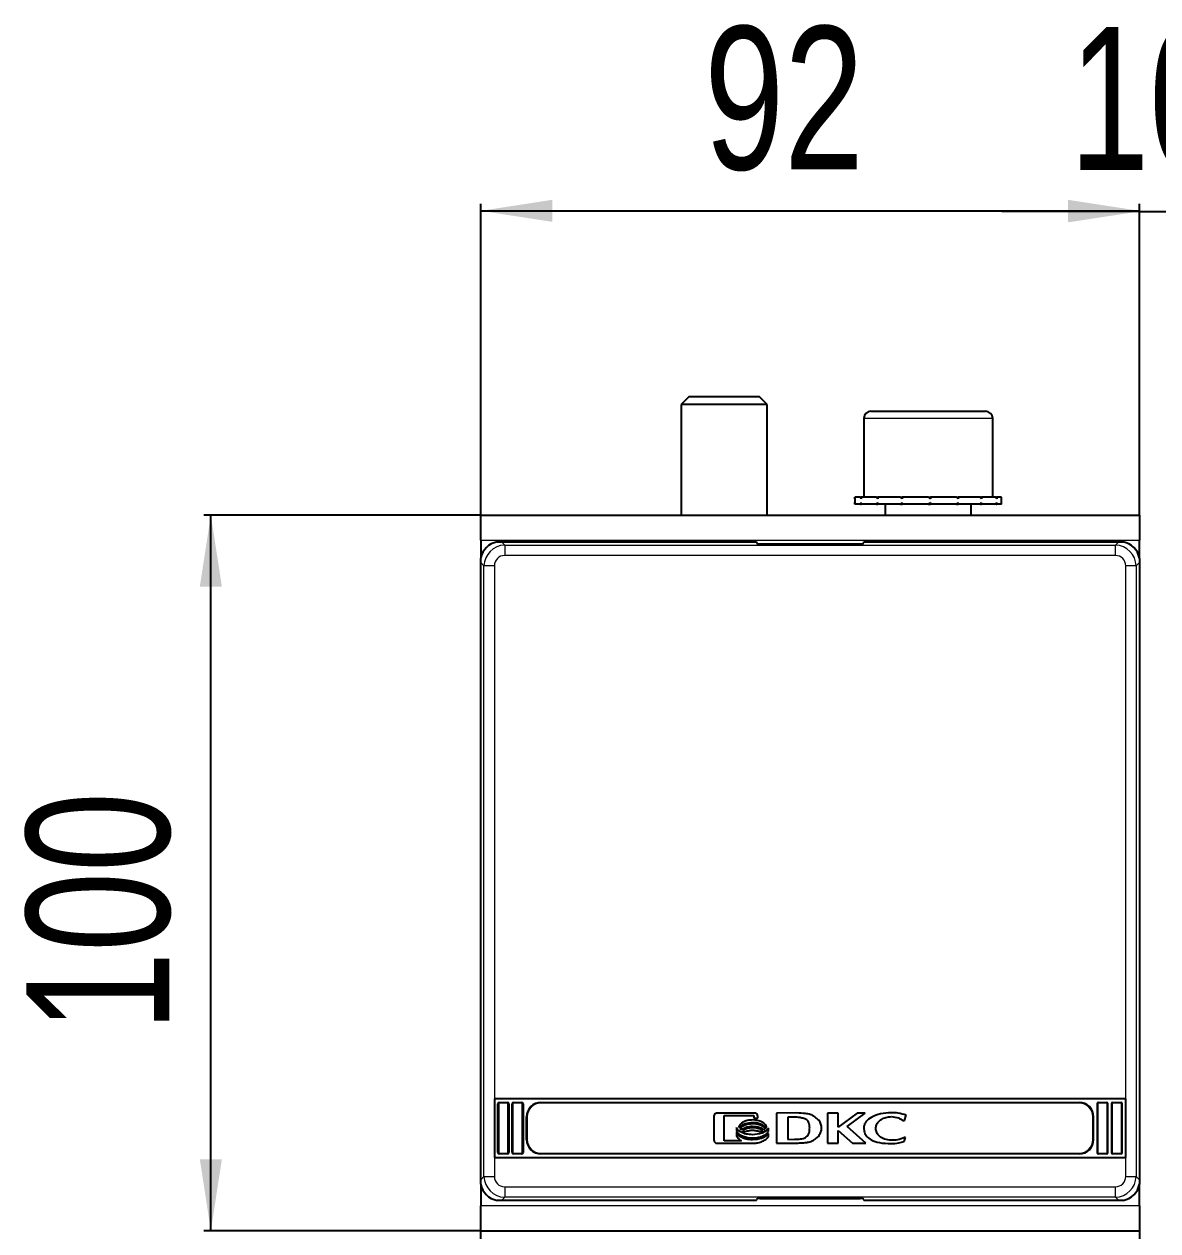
# Model space of a CAD drawing. Header units: millimetres. Extents: x 0 to 788, y 43 to 588.
# Drawn here: x -0.4 to 158, y 389.4 to 558 of the extents above; entities that cross this region are included whole.
import ezdxf

# ---------------------------------------------------------------- set-up
doc = ezdxf.new("R2010")
doc.units = ezdxf.units.MM
doc.layers.add('FORMAT', color=7, linetype='Continuous')
doc.styles.add('SLDTEXTSTYLE0', font='TXT', dxfattribs={"width": 0.75})
doc.dimstyles.new('SLDDIMSTYLE0', dxfattribs={"dimtxt": 20, "dimasz": 10, "dimexe": 0, "dimexo": 0.0625, "dimgap": 5, "dimtad": 2, "dimdec": 1, "dimrnd": 1e-09, "dimzin": 12, "dimdsep": 46, "dimtxsty": 'SLDTEXTSTYLE0', "dimsah": 1, "dimcen": 0.09, "dimadec": 0, "dimazin": 3, "dimtfac": 1, "dimtofl": 0, "dimtmove": 0, "dimatfit": 3, "dimfxl": 0, "dimfrac": 2, "dimtolj": 1, "dimtzin": 12, "dimarcsym": 0})
doc.dimstyles.new('SLDDIMSTYLE1', dxfattribs={"dimtxt": 20, "dimasz": 10, "dimexe": 0, "dimexo": 0.0625, "dimgap": 5, "dimtad": 2, "dimdec": 1, "dimrnd": 1e-09, "dimzin": 12, "dimdsep": 46, "dimtxsty": 'SLDTEXTSTYLE0', "dimsah": 1, "dimcen": 0.09, "dimadec": 0, "dimazin": 3, "dimtfac": 1, "dimtmove": 0, "dimatfit": 0, "dimfxl": 0, "dimfrac": 2, "dimtolj": 1, "dimtzin": 12, "dimarcsym": 0})

# ---------------------------------------------------------------- blocks, each defined once
blk = doc.blocks.new('_D')
at = {"layer": 'FORMAT'}
for p, q in [((63.38, 489.39), (24.69, 489.39)), ((25.69, 389.39), (25.69, 489.39)), ((63.38, 389.39), (24.69, 389.39))]:
    blk.add_line(p, q, dxfattribs=at)
for points in [[(25.69, 489.39), (24.15, 479.39), (27.23, 479.39)], [(25.69, 389.39), (27.23, 399.39), (24.15, 399.39)]]:
    blk.add_solid(points, dxfattribs=at)
at = {"layer": 'FORMAT', "insert": (-0.09, 417.22), "char_height": 20, "attachment_point": 1, "rotation": 90, "style": 'SLDTEXTSTYLE0'}
blk.add_mtext('100', dxfattribs=at)
blk = doc.blocks.new('_D_1')
at = {"layer": 'FORMAT'}
for p, q in [((63.39, 489.4), (63.39, 532.89)), ((155.39, 489.4), (155.39, 532.89)), ((63.39, 531.89), (155.39, 531.89))]:
    blk.add_line(p, q, dxfattribs=at)
for points in [[(63.39, 531.89), (73.39, 530.35), (73.39, 533.43)], [(155.39, 531.89), (145.39, 533.43), (145.39, 530.35)]]:
    blk.add_solid(points, dxfattribs=at)
at = {"layer": 'FORMAT', "insert": (94.61, 557.67), "char_height": 20, "attachment_point": 1, "style": 'SLDTEXTSTYLE0'}
blk.add_mtext('92', dxfattribs=at)
blk = doc.blocks.new('_D_2')
at = {"layer": 'FORMAT'}
for p, q in [((155.39, 489.4), (155.39, 532.81)), ((165.39, 489.4), (165.39, 532.81)), ((155.39, 531.81), (136.16, 531.81)), ((155.39, 531.81), (165.39, 531.81)), ((165.39, 531.81), (184.62, 531.81))]:
    blk.add_line(p, q, dxfattribs=at)
for points in [[(155.39, 531.81), (145.39, 533.34), (145.39, 530.27)], [(165.39, 531.81), (175.39, 530.27), (175.39, 533.34)]]:
    blk.add_solid(points, dxfattribs=at)
at = {"layer": 'FORMAT', "insert": (145.61, 557.59), "char_height": 20, "attachment_point": 1, "style": 'SLDTEXTSTYLE0'}
blk.add_mtext('10', dxfattribs=at)

msp = doc.modelspace()

# ---------------------------------------------------------------- linework, layer by layer
at = {"color": 7, "linetype": 'Continuous', "lineweight": 25}
for p, q in [((92.46, 505.89), (91.39, 504.82)), ((102.31, 505.89), (92.46, 505.89)), ((103.39, 504.82), (102.31, 505.89)), ((91.39, 504.82), (91.39, 489.39)), ((103.39, 504.82), (91.39, 504.82)), ((103.39, 489.39), (103.39, 504.82)), ((116.89, 502.89), (116.89, 491.89)), ((117.89, 503.89), (126.31, 503.89)), ((126.31, 503.89), (133.89, 503.89)), ((134.89, 491.89), (134.89, 502.89)), ((115.64, 491.89), (115.64, 490.89)), ((115.64, 491.89), (115.64, 491.64)), ((116.44, 491.89), (115.64, 491.89)), ((115.64, 491.89), (115.64, 491.89)), ((115.64, 490.89), (115.64, 491.14)), ((116.44, 490.89), (115.64, 490.89)), ((115.64, 490.89), (115.64, 490.89)), ((116.44, 491.89), (116.54, 491.89)), ((116.44, 490.89), (116.54, 490.89)), ((116.54, 491.89), (116.54, 491.64)), ((118.67, 491.89), (116.54, 491.89)), ((116.54, 490.89), (116.54, 491.14)), ((118.67, 490.89), (116.54, 490.89)), ((118.67, 491.89), (118.85, 491.89)), ((118.67, 490.89), (118.85, 490.89)), ((118.85, 491.89), (118.85, 491.64)), ((122.01, 491.89), (118.85, 491.89)), ((118.85, 490.89), (118.85, 491.14)), ((122.01, 490.89), (118.85, 490.89)), ((119.89, 490.89), (119.89, 489.39)), ((122.01, 491.89), (122.24, 491.89)), ((122.01, 490.89), (122.24, 490.89)), ((122.24, 491.89), (122.24, 491.64)), ((125.94, 491.89), (122.24, 491.89)), ((122.24, 490.89), (122.24, 491.14)), ((125.94, 490.89), (122.24, 490.89)), ((125.94, 491.89), (126.11, 491.89)), ((125.94, 491.89), (126.03, 491.89)), ((125.94, 490.89), (126.11, 490.89)), ((126.11, 490.89), (126.19, 490.89)), ((126.15, 491.89), (126.19, 491.89)), ((126.19, 491.89), (126.19, 491.64)), ((129.86, 491.89), (126.19, 491.89)), ((126.19, 490.89), (126.19, 491.14)), ((129.86, 490.89), (126.19, 490.89)), ((129.86, 491.89), (130.09, 491.89)), ((129.86, 490.89), (130.09, 490.89)), ((130.09, 491.89), (130.09, 491.64)), ((133.17, 491.89), (130.09, 491.89)), ((130.09, 490.89), (130.09, 491.14)), ((133.17, 490.89), (130.09, 490.89)), ((131.89, 489.39), (131.89, 490.89)), ((133.17, 491.89), (133.34, 491.89)), ((133.17, 490.89), (133.34, 490.89)), ((133.34, 491.89), (133.34, 491.64)), ((135.38, 491.89), (133.34, 491.89)), ((133.34, 490.89), (133.34, 491.14)), ((135.38, 490.89), (133.34, 490.89)), ((135.38, 491.89), (135.47, 491.89)), ((135.38, 490.89), (135.47, 490.89)), ((135.47, 491.89), (135.47, 491.64)), ((136.14, 491.89), (135.47, 491.89)), ((135.47, 490.89), (135.47, 491.14)), ((136.14, 490.89), (135.47, 490.89)), ((136.14, 490.89), (136.14, 491.89)), ((63.39, 489.39), (155.39, 489.39)), ((63.39, 485.89), (63.39, 489.39)), ((155.39, 489.39), (155.39, 485.89)), ((63.39, 485.89), (63.39, 483.37)), ((65.66, 485.64), (66.28, 485.64)), ((66.28, 485.64), (101.89, 485.64)), ((101.89, 485.64), (101.89, 485.51)), ((116.89, 485.51), (116.89, 485.64)), ((116.89, 485.64), (152.49, 485.64)), ((152.49, 485.64), (153.11, 485.64)), ((155.39, 483.37), (155.39, 485.89)), ((102.39, 485.37), (116.39, 485.37)), ((63.39, 482.74), (63.39, 483.37)), ((63.39, 396.54), (63.39, 482.74)), ((155.39, 483.37), (155.39, 482.74)), ((155.39, 482.74), (155.39, 396.54)), ((153.48, 407.84), (65.29, 407.84)), ((65.29, 407.84), (65.29, 399.64)), ((65.79, 400.34), (65.79, 407.14)), ((65.99, 407.34), (67.09, 407.34)), ((67.29, 407.14), (67.29, 400.34)), ((67.79, 400.34), (67.79, 407.14)), ((67.99, 407.34), (69.09, 407.34)), ((69.29, 407.14), (69.29, 400.34)), ((71.79, 407.34), (146.98, 407.34)), ((149.48, 407.14), (149.48, 400.34)), ((149.68, 407.34), (150.78, 407.34)), ((150.98, 400.34), (150.98, 407.14)), ((151.48, 407.14), (151.48, 400.34)), ((151.68, 407.34), (152.78, 407.34)), ((152.98, 400.34), (152.98, 407.14)), ((153.48, 399.64), (153.48, 407.84)), ((69.79, 402.14), (69.79, 405.34)), ((95.96, 405.4), (95.96, 402.08)), ((101.64, 405.84), (96.39, 405.84)), ((97.37, 401.97), (97.37, 405.51)), ((97.37, 405.51), (101.54, 405.51)), ((101.54, 405.51), (101.54, 405.12)), ((101.54, 405.12), (102.07, 405.12)), ((102.07, 405.12), (102.07, 405.4)), ((107.53, 405.86), (104.7, 405.84)), ((104.7, 405.84), (104.7, 401.64)), ((107.32, 405.28), (106.28, 405.26)), ((106.28, 405.26), (106.28, 402.16)), ((111.81, 405.84), (111.81, 401.64)), ((113.3, 405.84), (111.81, 405.84)), ((113.3, 403.87), (113.3, 405.84)), ((115.97, 405.84), (113.3, 403.87)), ((114.56, 403.98), (117.1, 405.84)), ((117.1, 405.84), (115.97, 405.84)), ((122.37, 404.82), (122.56, 404.82)), ((122.56, 404.82), (122.81, 405.55)), ((148.98, 402.14), (148.98, 405.34)), ((99.11, 403.83), (99.11, 403.38)), ((99.11, 403.11), (99.11, 402.65)), ((103.56, 403.27), (103.56, 403.72)), ((103.56, 402.54), (103.56, 403.01)), ((113.32, 403.41), (115.33, 401.64)), ((113.32, 401.64), (113.32, 403.41)), ((117.16, 401.64), (114.56, 403.98)), ((96.39, 401.64), (101.64, 401.64)), ((99.83, 401.96), (97.37, 401.97)), ((104.7, 401.64), (107.39, 401.65)), ((106.28, 402.16), (107.23, 402.18)), ((107.39, 401.65), (107.4, 401.65)), ((107.4, 401.65), (107.42, 401.65)), ((111.81, 401.64), (113.32, 401.64)), ((115.33, 401.64), (117.16, 401.64)), ((122.55, 401.88), (122.73, 402.42)), ((122.73, 402.42), (122.58, 402.42)), ((65.29, 399.64), (153.48, 399.64)), ((67.09, 400.14), (65.99, 400.14)), ((69.09, 400.14), (67.99, 400.14)), ((146.98, 400.14), (71.79, 400.14)), ((150.78, 400.14), (149.68, 400.14)), ((152.78, 400.14), (151.68, 400.14)), ((63.39, 395.92), (63.39, 396.54)), ((155.39, 396.54), (155.39, 395.92)), ((63.39, 395.92), (63.39, 392.89)), ((155.39, 392.89), (155.39, 395.92)), ((63.39, 389.39), (63.39, 392.89)), ((66.28, 393.64), (65.66, 393.64)), ((101.89, 393.64), (66.28, 393.64)), ((101.89, 393.64), (101.89, 393.78)), ((102.39, 393.91), (116.39, 393.91)), ((116.89, 393.78), (116.89, 393.64)), ((152.49, 393.64), (116.89, 393.64)), ((153.11, 393.64), (152.49, 393.64)), ((155.39, 392.89), (155.39, 389.39)), ((63.39, 385.89), (63.39, 389.39)), ((63.39, 389.39), (155.39, 389.39)), ((155.39, 389.39), (155.39, 385.89))]:
    msp.add_line(p, q, dxfattribs=at)
at = {"color": 8, "linetype": 'Continuous', "lineweight": 18}
for p, q in [((126.36, 502.89), (116.89, 502.89)), ((134.89, 502.89), (126.36, 502.89)), ((63.39, 485.89), (155.39, 485.89)), ((66.28, 485.64), (66.74, 485.19)), ((152.04, 485.19), (152.49, 485.64)), ((66.74, 485.19), (66.74, 483.74)), ((66.74, 485.19), (152.04, 485.19)), ((152.04, 483.74), (152.04, 485.19)), ((63.84, 482.29), (63.39, 482.74)), ((65.29, 482.29), (63.84, 482.29)), ((63.84, 396.99), (63.84, 482.29)), ((65.29, 482.29), (65.29, 407.84)), ((152.04, 483.74), (66.74, 483.74)), ((153.48, 407.84), (153.48, 482.29)), ((154.93, 482.29), (153.48, 482.29)), ((155.39, 482.74), (154.93, 482.29)), ((154.93, 482.29), (154.93, 396.99)), ((65.79, 400.34), (65.79, 407.14)), ((65.79, 407.14), (65.89, 407.14)), ((65.79, 407.14), (65.79, 407.14)), ((65.89, 407.14), (65.89, 400.34)), ((65.99, 407.24), (65.99, 407.34)), ((65.99, 407.34), (67.09, 407.34)), ((65.99, 407.34), (65.99, 407.34)), ((67.09, 407.24), (65.99, 407.24)), ((67.09, 407.24), (67.09, 407.34)), ((67.09, 407.34), (67.09, 407.34)), ((67.19, 400.34), (67.19, 407.14)), ((67.19, 407.14), (67.29, 407.14)), ((67.29, 407.14), (67.29, 400.34)), ((67.29, 407.14), (67.29, 407.14)), ((67.79, 400.34), (67.79, 407.14)), ((67.79, 407.14), (67.89, 407.14)), ((67.79, 407.14), (67.79, 407.14)), ((67.89, 407.14), (67.89, 400.34)), ((67.99, 407.24), (67.99, 407.34)), ((67.99, 407.34), (69.09, 407.34)), ((67.99, 407.34), (67.99, 407.34)), ((69.09, 407.24), (67.99, 407.24)), ((69.09, 407.24), (69.09, 407.34)), ((69.09, 407.34), (69.09, 407.34)), ((69.19, 407.14), (69.29, 407.14)), ((69.19, 400.34), (69.19, 407.14)), ((69.29, 407.14), (69.29, 400.34)), ((69.29, 407.14), (69.29, 407.14)), ((71.79, 407.34), (146.98, 407.34)), ((71.79, 407.24), (71.79, 407.34)), ((71.79, 407.34), (71.79, 407.34)), ((146.98, 407.24), (71.79, 407.24)), ((146.98, 407.34), (146.98, 407.24)), ((146.98, 407.34), (146.98, 407.34)), ((149.49, 407.14), (149.48, 407.14)), ((149.49, 400.34), (149.49, 407.14)), ((149.49, 407.14), (149.59, 407.14)), ((149.59, 407.14), (149.59, 400.34)), ((149.68, 407.34), (150.78, 407.34)), ((149.68, 407.34), (149.68, 407.24)), ((149.68, 407.34), (149.68, 407.34)), ((150.78, 407.24), (149.68, 407.24)), ((150.78, 407.34), (150.78, 407.24)), ((150.78, 407.34), (150.78, 407.34)), ((150.88, 400.34), (150.88, 407.14)), ((150.88, 407.14), (150.98, 407.14)), ((150.98, 407.14), (150.98, 400.34)), ((150.98, 407.14), (150.98, 407.14)), ((151.49, 407.14), (151.48, 407.14)), ((151.49, 400.34), (151.49, 407.14)), ((151.59, 407.14), (151.49, 407.14)), ((151.59, 407.14), (151.59, 400.34)), ((151.68, 407.24), (151.68, 407.34)), ((151.68, 407.34), (152.78, 407.34)), ((151.68, 407.34), (151.68, 407.34)), ((152.78, 407.24), (151.68, 407.24)), ((152.78, 407.24), (152.78, 407.34)), ((152.78, 407.34), (152.78, 407.34)), ((152.88, 400.34), (152.88, 407.14)), ((152.98, 407.14), (152.88, 407.14)), ((152.98, 407.14), (152.98, 400.34)), ((152.98, 407.14), (152.98, 407.14)), ((69.79, 402.14), (69.79, 405.34)), ((69.89, 405.34), (69.79, 405.34)), ((69.79, 405.34), (69.79, 405.34)), ((69.89, 405.34), (69.89, 402.14)), ((148.88, 402.14), (148.88, 405.34)), ((148.98, 405.34), (148.88, 405.34)), ((148.98, 405.34), (148.98, 402.14)), ((148.98, 405.34), (148.98, 405.34)), ((69.89, 402.14), (69.79, 402.14)), ((69.79, 402.14), (69.79, 402.14)), ((148.98, 402.14), (148.88, 402.14)), ((148.98, 402.14), (148.98, 402.14)), ((65.29, 399.64), (65.29, 396.99)), ((65.79, 400.34), (65.89, 400.34)), ((65.79, 400.34), (65.79, 400.34)), ((65.99, 400.24), (67.09, 400.24)), ((65.99, 400.14), (65.99, 400.24)), ((67.09, 400.14), (65.99, 400.14)), ((65.99, 400.14), (65.99, 400.14)), ((67.09, 400.14), (67.09, 400.24)), ((67.09, 400.14), (67.09, 400.14)), ((67.19, 400.34), (67.29, 400.34)), ((67.29, 400.34), (67.29, 400.34)), ((67.79, 400.34), (67.89, 400.34)), ((67.79, 400.34), (67.79, 400.34)), ((67.99, 400.14), (67.99, 400.24)), ((67.99, 400.24), (69.09, 400.24)), ((69.09, 400.14), (67.99, 400.14)), ((67.99, 400.14), (67.99, 400.14)), ((69.09, 400.14), (69.09, 400.24)), ((69.09, 400.14), (69.09, 400.14)), ((69.19, 400.34), (69.29, 400.34)), ((69.29, 400.34), (69.29, 400.34)), ((71.79, 400.24), (71.79, 400.14)), ((71.79, 400.24), (146.98, 400.24)), ((146.98, 400.14), (71.79, 400.14)), ((71.79, 400.14), (71.79, 400.14)), ((146.98, 400.14), (146.98, 400.24)), ((146.98, 400.14), (146.98, 400.14)), ((149.48, 400.34), (149.49, 400.34)), ((149.49, 400.34), (149.59, 400.34)), ((149.68, 400.24), (150.78, 400.24)), ((149.68, 400.24), (149.68, 400.14)), ((150.78, 400.14), (149.68, 400.14)), ((149.68, 400.14), (149.68, 400.14)), ((150.78, 400.24), (150.78, 400.14)), ((150.78, 400.14), (150.78, 400.14)), ((150.88, 400.34), (150.98, 400.34)), ((150.98, 400.34), (150.98, 400.34)), ((151.48, 400.34), (151.49, 400.34)), ((151.59, 400.34), (151.49, 400.34)), ((151.68, 400.14), (151.68, 400.24)), ((151.68, 400.24), (152.78, 400.24)), ((152.78, 400.14), (151.68, 400.14)), ((151.68, 400.14), (151.68, 400.14)), ((152.78, 400.14), (152.78, 400.24)), ((152.78, 400.14), (152.78, 400.14)), ((152.98, 400.34), (152.88, 400.34)), ((152.98, 400.34), (152.98, 400.34)), ((153.48, 396.99), (153.48, 399.64)), ((63.39, 396.54), (63.84, 396.99)), ((63.84, 396.99), (65.29, 396.99)), ((153.48, 396.99), (154.93, 396.99)), ((154.93, 396.99), (155.39, 396.54)), ((66.74, 395.54), (152.04, 395.54)), ((66.74, 395.54), (66.74, 394.09)), ((152.04, 394.09), (152.04, 395.54)), ((155.39, 392.89), (63.39, 392.89)), ((66.74, 394.09), (66.28, 393.64)), ((152.04, 394.09), (66.74, 394.09)), ((152.49, 393.64), (152.04, 394.09))]:
    msp.add_line(p, q, dxfattribs=at)
at = {"color": 7, "linetype": 'Continuous', "lineweight": 25}
for centre, radius, start, end in [((117.89, 502.89), 1, 90, 180), ((133.89, 502.89), 1, 0, 90), ((65.99, 407.14), 0.2, 90, 180), ((67.09, 407.14), 0.2, 0, 90), ((67.99, 407.14), 0.2, 90, 180), ((69.09, 407.14), 0.2, 0, 90), ((71.79, 405.34), 2, 90, 180), ((146.98, 405.34), 2, 0, 90), ((149.68, 407.14), 0.2, 90, 180), ((150.78, 407.14), 0.2, 0, 90), ((151.68, 407.14), 0.2, 90, 180), ((152.78, 407.14), 0.2, 0, 90), ((71.79, 402.14), 2, 180, 270), ((146.98, 402.14), 2, 270, 0), ((65.99, 400.34), 0.2, 180, 270), ((67.09, 400.34), 0.2, 270, 0), ((67.99, 400.34), 0.2, 180, 270), ((69.09, 400.34), 0.2, 270, 0), ((149.68, 400.34), 0.2, 180, 270), ((150.78, 400.34), 0.2, 270, 0), ((151.68, 400.34), 0.2, 180, 270), ((152.78, 400.34), 0.2, 270, 0)]:
    msp.add_arc(centre, radius, start, end, dxfattribs=at)
at = {"color": 8, "linetype": 'Continuous', "lineweight": 18}
for centre, radius, start, end in [((65.99, 407.14), 0.198, 90, 180), ((65.99, 407.14), 0.0982, 90, 180), ((67.09, 407.14), 0.198, 0, 90), ((67.09, 407.14), 0.0982, 0, 90), ((67.99, 407.14), 0.198, 90, 180), ((67.99, 407.14), 0.0982, 90, 180), ((69.09, 407.14), 0.198, 0, 90), ((69.09, 407.14), 0.0982, 0, 90), ((71.79, 405.34), 2, 90, 180), ((71.79, 405.34), 1.9, 90, 180), ((146.98, 405.34), 2, 0, 90), ((146.98, 405.34), 1.9, 0, 90), ((149.68, 407.14), 0.198, 90, 180), ((149.68, 407.14), 0.0982, 90, 180), ((150.78, 407.14), 0.198, 0, 90), ((150.78, 407.14), 0.0982, 0, 90), ((151.68, 407.14), 0.198, 90, 180), ((151.68, 407.14), 0.0982, 90, 180), ((152.78, 407.14), 0.198, 0, 90), ((152.78, 407.14), 0.0982, 0, 90), ((71.79, 402.14), 2, 180, 270), ((71.79, 402.14), 1.9, 180, 270), ((146.98, 402.14), 1.9, 270, 0), ((146.98, 402.14), 2, 270, 0), ((65.99, 400.34), 0.198, 180, 270), ((65.99, 400.34), 0.0982, 180, 270), ((67.09, 400.34), 0.0982, 270, 0), ((67.09, 400.34), 0.198, 270, 0), ((67.99, 400.34), 0.198, 180, 270), ((67.99, 400.34), 0.0982, 180, 270), ((69.09, 400.34), 0.0982, 270, 0), ((69.09, 400.34), 0.198, 270, 0), ((149.68, 400.34), 0.198, 180, 270), ((149.68, 400.34), 0.0982, 180, 270), ((150.78, 400.34), 0.0982, 270, 0), ((150.78, 400.34), 0.198, 270, 0), ((151.68, 400.34), 0.198, 180, 270), ((151.68, 400.34), 0.0982, 180, 270), ((152.78, 400.34), 0.0982, 270, 0), ((152.78, 400.34), 0.198, 270, 0)]:
    msp.add_arc(centre, radius, start, end, dxfattribs=at)
at = {"color": 7, "linetype": 'Continuous', "lineweight": 25}
for centre, major_axis, ratio, start_param, end_param in [((66.44, 482.59), (2.27, -2.27), 0.935113, 2.575748, 3.707437), ((152.33, 482.59), (-2.27, -2.27), 0.935113, 2.575748, 3.707437), ((102.39, 485.51), (0.5, 0), 0.267949, 3.141593, 4.712389), ((116.39, 485.51), (0.5, 0), 0.267949, 4.712389, 6.283185), ((66.44, 396.69), (2.27, 2.27), 0.935113, 2.575748, 3.707437), ((152.33, 396.69), (-2.27, 2.27), 0.935113, 2.575748, 3.707437), ((102.39, 393.78), (0.5, 0), 0.267949, 1.570796, 3.141593), ((116.39, 393.78), (0.5, 0), 0.267949, 0, 1.570796)]:
    msp.add_ellipse(centre, major_axis=major_axis, ratio=ratio, start_param=start_param, end_param=end_param, dxfattribs=at)
at = {"color": 8, "linetype": 'Continuous', "lineweight": 18}
for centre, major_axis, ratio, start_param, end_param in [((66.84, 482.19), (-2.13, 2.13), 0.997754, 5.531306, 7.035065), ((151.93, 482.19), (2.13, 2.13), 0.997754, 5.531306, 7.035065), ((66.84, 482.19), (1.13, -1.13), 0.935113, 2.389713, 3.893472), ((151.93, 482.19), (-1.13, -1.13), 0.935113, 2.389713, 3.893472), ((66.84, 397.1), (2.13, 2.13), 0.997754, 2.389713, 3.893472), ((66.84, 397.1), (1.13, 1.13), 0.935113, 2.389713, 3.893472), ((151.93, 397.1), (-1.13, 1.13), 0.935113, 2.389713, 3.893472), ((151.93, 397.1), (2.13, -2.13), 0.997754, 5.531306, 7.035065)]:
    msp.add_ellipse(centre, major_axis=major_axis, ratio=ratio, start_param=start_param, end_param=end_param, dxfattribs=at)
at = {"color": 7, "linetype": 'Continuous', "lineweight": 25}
for points, knots in [([(115.64, 491.64), (115.64, 491.68), (115.64, 491.75), (115.64, 491.83), (115.64, 491.87), (115.64, 491.89)], [0, 0, 0, 0, 0.499981, 0.749988, 1, 1, 1, 1]), ([(115.64, 490.89), (115.64, 490.91), (115.64, 490.95), (115.64, 491.04), (115.64, 491.1), (115.64, 491.14)], [0, 0, 0, 0, 0.25014, 0.50028, 1, 1, 1, 1]), ([(116.54, 491.64), (116.52, 491.68), (116.49, 491.75), (116.46, 491.83), (116.44, 491.87), (116.44, 491.89)], [0, 0, 0, 0, 0.499981, 0.749988, 1, 1, 1, 1]), ([(116.44, 490.89), (116.44, 490.91), (116.46, 490.95), (116.49, 491.04), (116.52, 491.1), (116.54, 491.14)], [0, 0, 0, 0, 0.2501401, 0.5002802, 1, 1, 1, 1]), ([(118.85, 491.64), (118.82, 491.68), (118.78, 491.75), (118.72, 491.83), (118.69, 491.87), (118.67, 491.89)], [0, 0, 0, 0, 0.4999808, 0.7499881, 1, 1, 1, 1]), ([(118.67, 490.89), (118.69, 490.91), (118.72, 490.95), (118.78, 491.04), (118.82, 491.1), (118.85, 491.14)], [0, 0, 0, 0, 0.25014, 0.50028, 1, 1, 1, 1]), ([(122.24, 491.64), (122.2, 491.68), (122.15, 491.75), (122.07, 491.83), (122.03, 491.87), (122.01, 491.89)], [0, 0, 0, 0, 0.499981, 0.749988, 1, 1, 1, 1]), ([(122.01, 490.89), (122.03, 490.91), (122.07, 490.95), (122.15, 491.04), (122.2, 491.1), (122.24, 491.14)], [0, 0, 0, 0, 0.25014, 0.50028, 1, 1, 1, 1]), ([(126.19, 491.64), (126.15, 491.68), (126.08, 491.75), (126, 491.83), (125.96, 491.87), (125.94, 491.89)], [0, 0, 0, 0, 0.499981, 0.749988, 1, 1, 1, 1]), ([(125.94, 490.89), (125.96, 490.91), (126, 490.95), (126.08, 491.04), (126.15, 491.1), (126.19, 491.14)], [0, 0, 0, 0, 0.2501401, 0.5002802, 1, 1, 1, 1]), ([(126.19, 491.64), (126.17, 491.71), (126.15, 491.84), (126.12, 491.88), (126.11, 491.89)], [0, 0, 0, 0, 0.561794, 1, 1, 1, 1]), ([(126.19, 491.14), (126.17, 491.07), (126.15, 490.94), (126.12, 490.91), (126.11, 490.89)], [0, 0, 0, 0, 0.561794, 1, 1, 1, 1]), ([(130.09, 491.64), (130.05, 491.68), (129.99, 491.75), (129.91, 491.83), (129.88, 491.87), (129.86, 491.89)], [0, 0, 0, 0, 0.499981, 0.749988, 1, 1, 1, 1]), ([(129.86, 490.89), (129.88, 490.91), (129.91, 490.95), (129.99, 491.04), (130.05, 491.1), (130.09, 491.14)], [0, 0, 0, 0, 0.2501401, 0.5002802, 1, 1, 1, 1]), ([(133.34, 491.64), (133.32, 491.68), (133.27, 491.75), (133.21, 491.83), (133.19, 491.87), (133.17, 491.89)], [0, 0, 0, 0, 0.4999808, 0.7499881, 1, 1, 1, 1]), ([(133.17, 490.89), (133.19, 490.91), (133.21, 490.95), (133.27, 491.04), (133.32, 491.1), (133.34, 491.14)], [0, 0, 0, 0, 0.2501401, 0.5002802, 1, 1, 1, 1]), ([(135.47, 491.64), (135.45, 491.68), (135.43, 491.75), (135.4, 491.83), (135.38, 491.87), (135.38, 491.89)], [0, 0, 0, 0, 0.499981, 0.749988, 1, 1, 1, 1]), ([(135.38, 490.89), (135.38, 490.91), (135.4, 490.95), (135.43, 491.04), (135.45, 491.1), (135.47, 491.14)], [0, 0, 0, 0, 0.25014, 0.50028, 1, 1, 1, 1]), ([(96.39, 405.84), (96.33, 405.83), (96.2, 405.82), (96.06, 405.7), (95.97, 405.56), (95.96, 405.45), (95.96, 405.4)], [0, 0, 0, 0, 0.281303, 0.555629, 0.773878, 1, 1, 1, 1]), ([(101.36, 404.89), (101.11, 404.87), (100.64, 404.84), (100.06, 404.61), (99.64, 404.32), (99.49, 404.07), (99.42, 403.96)], [0, 0, 0, 0, 0.32886, 0.6213684, 0.8224445, 1, 1, 1, 1]), ([(103.31, 403.92), (103.26, 404.02), (103.15, 404.24), (102.85, 404.49), (102.28, 404.8), (101.75, 404.85), (101.36, 404.89)], [0, 0, 0, 0, 0.149079, 0.314363, 0.498773, 1, 1, 1, 1]), ([(102.07, 405.4), (102.06, 405.47), (102.05, 405.6), (101.93, 405.74), (101.79, 405.83), (101.69, 405.84), (101.64, 405.84)], [0, 0, 0, 0, 0.285248, 0.560563, 0.777151, 1, 1, 1, 1]), ([(107.98, 405.22), (107.85, 405.23), (107.63, 405.26), (107.41, 405.27), (107.32, 405.28)], [0, 0, 0, 0, 0.586635, 1, 1, 1, 1]), ([(109.89, 405.42), (109.74, 405.5), (109.38, 405.67), (108.58, 405.82), (107.94, 405.84), (107.53, 405.86)], [0, 0, 0, 0, 0.216742, 0.489643, 1, 1, 1, 1]), ([(109.33, 403.75), (109.32, 403.88), (109.32, 404.12), (109.25, 404.45), (109.12, 404.71), (108.89, 404.94), (108.49, 405.11), (108.16, 405.18), (107.98, 405.22)], [0, 0, 0, 0, 0.176808, 0.319231, 0.43938, 0.552395, 0.749205, 1, 1, 1, 1]), ([(109.17, 401.79), (109.39, 401.86), (109.81, 401.99), (110.34, 402.35), (110.74, 402.81), (110.97, 403.33), (111.03, 403.89), (110.87, 404.47), (110.49, 405.01), (110.1, 405.28), (109.89, 405.42)], [0, 0, 0, 0, 0.1380907, 0.2654555, 0.3840135, 0.4961027, 0.6057595, 0.7197905, 0.8476619, 1, 1, 1, 1]), ([(120.7, 405.9), (120.2, 405.87), (119.27, 405.81), (118.05, 405.37), (117.28, 404.8), (116.94, 404.24), (116.9, 403.94), (116.89, 403.8)], [0, 0, 0, 0, 0.315674, 0.58952, 0.813199, 0.909026, 1, 1, 1, 1]), ([(118.56, 403.7), (118.58, 403.86), (118.62, 404.2), (118.92, 404.64), (119.38, 405.02), (120, 405.29), (120.49, 405.33), (120.74, 405.35)], [0, 0, 0, 0, 0.165415, 0.334737, 0.516014, 0.747902, 1, 1, 1, 1]), ([(122.81, 405.55), (122.44, 405.66), (121.75, 405.86), (121.04, 405.89), (120.7, 405.9)], [0, 0, 0, 0, 0.5368, 1, 1, 1, 1]), ([(120.74, 405.35), (121.08, 405.32), (121.67, 405.27), (122.16, 404.95), (122.37, 404.82)], [0, 0, 0, 0, 0.579608, 1, 1, 1, 1]), ([(101.36, 402.83), (101.06, 402.84), (100.51, 402.87), (99.83, 403.12), (99.34, 403.43), (99.18, 403.7), (99.11, 403.83)], [0, 0, 0, 0, 0.341641, 0.638783, 0.834973, 1, 1, 1, 1]), ([(99.11, 403.38), (99.17, 403.27), (99.29, 403.04), (99.63, 402.79), (100.3, 402.46), (100.91, 402.41), (101.36, 402.38)], [0, 0, 0, 0, 0.13872, 0.298957, 0.48357, 1, 1, 1, 1]), ([(101.36, 402.11), (101.06, 402.13), (100.51, 402.16), (99.83, 402.4), (99.34, 402.71), (99.18, 402.99), (99.11, 403.11)], [0, 0, 0, 0, 0.34171, 0.638876, 0.835038, 1, 1, 1, 1]), ([(99.42, 403.96), (99.44, 403.92), (99.46, 403.86), (99.5, 403.81), (99.51, 403.78)], [0, 0, 0, 0, 0.556647, 1, 1, 1, 1]), ([(99.51, 403.78), (99.62, 403.9), (99.85, 404.17), (100.49, 404.47), (101.02, 404.52), (101.36, 404.55)], [0, 0, 0, 0, 0.235625, 0.507433, 1, 1, 1, 1]), ([(101.36, 404.35), (100.96, 404.31), (100.43, 404.26), (99.86, 403.94), (99.68, 403.77), (99.59, 403.68)], [0, 0, 0, 0, 0.6070991, 0.8137809, 1, 1, 1, 1]), ([(99.59, 403.68), (99.62, 403.65), (99.68, 403.59), (99.74, 403.54), (99.77, 403.52)], [0, 0, 0, 0, 0.548878, 1, 1, 1, 1]), ([(99.77, 403.52), (100.03, 403.67), (100.52, 403.96), (101.09, 403.99), (101.36, 404.01)], [0, 0, 0, 0, 0.521089, 1, 1, 1, 1]), ([(101.36, 403.79), (101.06, 403.77), (100.56, 403.74), (100.12, 403.51), (99.93, 403.42)], [0, 0, 0, 0, 0.5915708, 1, 1, 1, 1]), ([(99.93, 403.42), (100, 403.38), (100.12, 403.32), (100.25, 403.28), (100.31, 403.26)], [0, 0, 0, 0, 0.541848, 1, 1, 1, 1]), ([(100.31, 403.26), (100.49, 403.32), (100.84, 403.43), (101.19, 403.44), (101.36, 403.45)], [0, 0, 0, 0, 0.540329, 1, 1, 1, 1]), ([(101.36, 404.55), (101.58, 404.54), (102.01, 404.51), (102.55, 404.32), (102.96, 404.08), (103.13, 403.87), (103.21, 403.77)], [0, 0, 0, 0, 0.322978, 0.614423, 0.818337, 1, 1, 1, 1]), ([(103.13, 403.67), (103.02, 403.78), (102.78, 404.01), (102.17, 404.28), (101.68, 404.32), (101.36, 404.35)], [0, 0, 0, 0, 0.239541, 0.512395, 1, 1, 1, 1]), ([(101.36, 404.01), (101.7, 403.98), (102.27, 403.94), (102.75, 403.64), (102.94, 403.52)], [0, 0, 0, 0, 0.598426, 1, 1, 1, 1]), ([(102.78, 403.42), (102.54, 403.53), (102.09, 403.75), (101.59, 403.78), (101.36, 403.79)], [0, 0, 0, 0, 0.528395, 1, 1, 1, 1]), ([(103.56, 403.72), (103.49, 403.63), (103.35, 403.42), (103.01, 403.19), (102.36, 402.9), (101.78, 402.86), (101.36, 402.83)], [0, 0, 0, 0, 0.141525, 0.304329, 0.489562, 1, 1, 1, 1]), ([(101.36, 403.45), (101.56, 403.44), (101.92, 403.42), (102.26, 403.31), (102.4, 403.26)], [0, 0, 0, 0, 0.579402, 1, 1, 1, 1]), ([(101.36, 402.38), (101.64, 402.39), (102.16, 402.42), (102.81, 402.64), (103.3, 402.91), (103.48, 403.16), (103.56, 403.27)], [0, 0, 0, 0, 0.33644, 0.632575, 0.831337, 1, 1, 1, 1]), ([(103.56, 403.01), (103.49, 402.91), (103.35, 402.71), (103.01, 402.48), (102.36, 402.19), (101.78, 402.14), (101.36, 402.11)], [0, 0, 0, 0, 0.141571, 0.304387, 0.489612, 1, 1, 1, 1]), ([(102.4, 403.26), (102.47, 403.29), (102.6, 403.33), (102.73, 403.39), (102.78, 403.42)], [0, 0, 0, 0, 0.575396, 1, 1, 1, 1]), ([(102.94, 403.52), (102.98, 403.54), (103.05, 403.59), (103.11, 403.65), (103.13, 403.67)], [0, 0, 0, 0, 0.569699, 1, 1, 1, 1]), ([(103.21, 403.77), (103.23, 403.8), (103.27, 403.84), (103.3, 403.9), (103.31, 403.92)], [0, 0, 0, 0, 0.564632, 1, 1, 1, 1]), ([(107.23, 402.18), (107.51, 402.18), (108.02, 402.19), (108.63, 402.35), (109, 402.62), (109.19, 402.91), (109.31, 403.3), (109.32, 403.59), (109.33, 403.75)], [0, 0, 0, 0, 0.2746758, 0.503042, 0.6073811, 0.7165791, 0.8434118, 1, 1, 1, 1]), ([(116.89, 403.8), (116.91, 403.58), (116.94, 403.14), (117.32, 402.53), (118.04, 402), (119.2, 401.64), (120.14, 401.6), (120.69, 401.59)], [0, 0, 0, 0, 0.130532, 0.266031, 0.423997, 0.666819, 1, 1, 1, 1]), ([(120.74, 402.04), (120.42, 402.07), (119.81, 402.13), (119.1, 402.55), (118.65, 403.1), (118.59, 403.5), (118.56, 403.7)], [0, 0, 0, 0, 0.317455, 0.60205, 0.80504, 1, 1, 1, 1]), ([(95.96, 402.08), (95.97, 402.01), (95.98, 401.89), (96.1, 401.74), (96.24, 401.65), (96.34, 401.64), (96.39, 401.64)], [0, 0, 0, 0, 0.285197, 0.5604282, 0.7770436, 1, 1, 1, 1]), ([(99.11, 402.65), (99.14, 402.57), (99.22, 402.41), (99.46, 402.17), (99.69, 402.04), (99.83, 401.96)], [0, 0, 0, 0, 0.244932, 0.514807, 1, 1, 1, 1]), ([(101.64, 401.64), (101.85, 401.66), (102.29, 401.71), (102.84, 401.95), (103.3, 402.21), (103.48, 402.44), (103.56, 402.54)], [0, 0, 0, 0, 0.289383, 0.6003015, 0.8229285, 1, 1, 1, 1]), ([(107.42, 401.65), (107.52, 401.66), (107.75, 401.66), (107.97, 401.67), (108.08, 401.67)], [0, 0, 0, 0, 0.486421, 1, 1, 1, 1]), ([(108.08, 401.67), (108.28, 401.68), (108.65, 401.7), (109.01, 401.76), (109.17, 401.79)], [0, 0, 0, 0, 0.55183, 1, 1, 1, 1]), ([(120.69, 401.59), (121.05, 401.6), (121.68, 401.63), (122.29, 401.8), (122.55, 401.88)], [0, 0, 0, 0, 0.577653, 1, 1, 1, 1]), ([(122.58, 402.42), (122.25, 402.3), (121.66, 402.08), (121.03, 402.05), (120.74, 402.04)], [0, 0, 0, 0, 0.5476433, 1, 1, 1, 1])]:
    msp.add_open_spline(points, degree=3, knots=knots, dxfattribs=at)

# ---------------------------------------------------------------- dimensions: what is measured, and where the dimension line sits
at = {"layer": 'FORMAT'}
for base, p1, p2, angle, dimstyle, picture, middle in [((155.39, 531.89), (63.39, 489.39), (155.39, 489.39), 0, 'SLDDIMSTYLE0', '_D_1', (109.39, 531.89)), ((165.39, 531.81), (155.39, 489.39), (165.39, 489.39), 0, 'SLDDIMSTYLE1', '_D_2', (160.39, 531.81)), ((25.69, 489.39), (63.39, 389.39), (63.39, 489.39), 90, 'SLDDIMSTYLE0', '_D', (25.69, 439.39))]:
    dim = msp.add_linear_dim(base=base, p1=p1, p2=p2, angle=angle, dimstyle=dimstyle, dxfattribs=at)
    dim.commit()
    dim.dimension.update_dxf_attribs({"geometry": picture, "text_midpoint": middle, "dimtype": 160})

doc.saveas('drawing.dxf')
